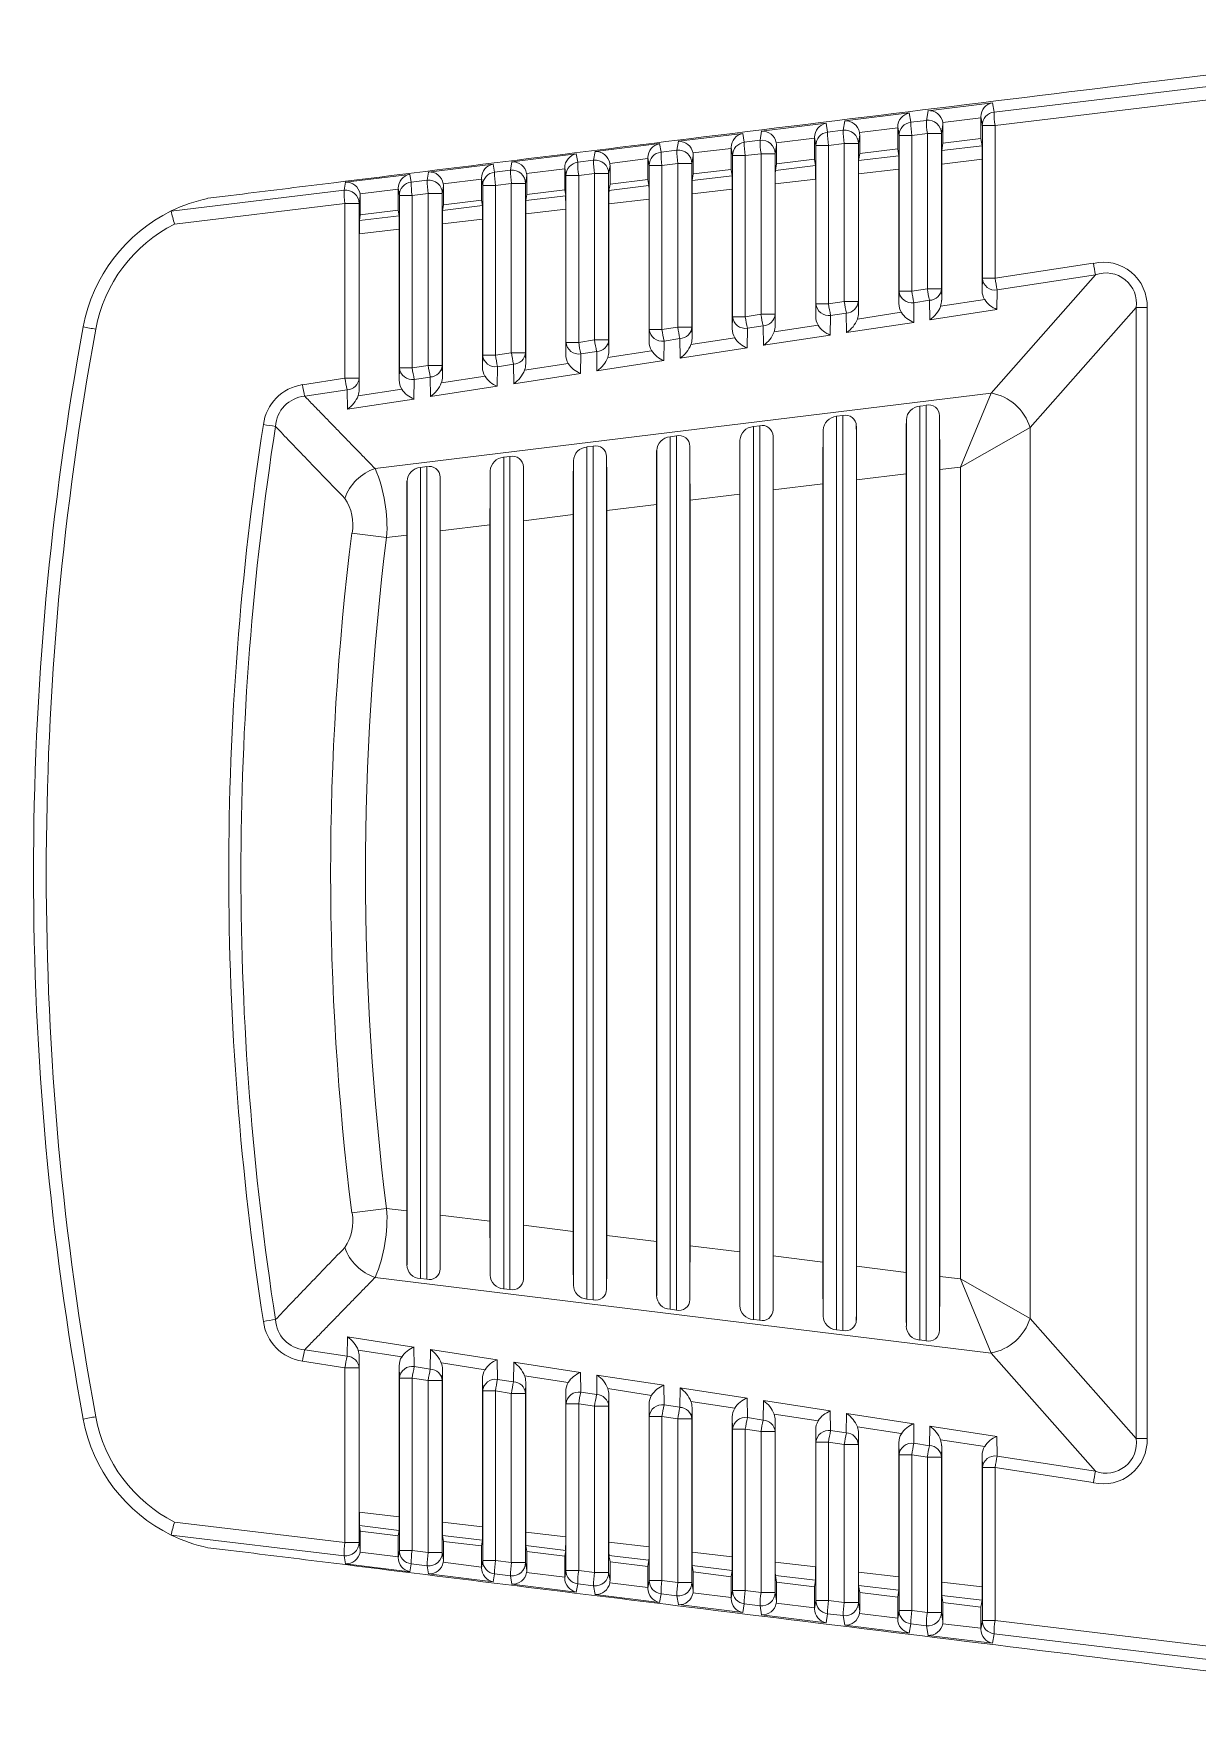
# Model space of a CAD drawing. Extents: x 8 to 113, y 2 to 87.
# Drawn here: x 43.923 to 44.79, y 36.193 to 37.443 of the extents above; entities that cross this region are included whole.
import ezdxf

# ---------------------------------------------------------------- set-up
doc = ezdxf.new("R2010")
doc.units = 0
doc.header["$MEASUREMENT"] = 0
doc.layers.add('OBJECT', color=7, linetype='CONTINUOUS')

msp = doc.modelspace()

# ---------------------------------------------------------------- linework, layer by layer
at = {"layer": 'OBJECT', "linetype": 'Continuous', "lineweight": 15}
for p, q in [((44.7597, 37.4078), (45.0482, 37.4432)), ((45.0474, 37.4337), (44.6388, 37.3847)), ((44.6395, 37.3748), (45.0483, 37.4238)), ((44.5896, 37.3858), (44.6376, 37.3917)), ((44.6376, 37.3917), (44.6388, 37.3847)), ((44.4656, 37.3706), (44.5136, 37.3765)), ((44.5136, 37.3765), (44.5148, 37.3698)), ((44.5264, 37.3712), (44.5276, 37.3782)), ((44.5276, 37.3782), (44.5756, 37.3841)), ((44.5756, 37.3841), (44.5768, 37.3772)), ((44.5768, 37.3772), (44.5884, 37.3786)), ((44.5884, 37.3786), (44.5896, 37.3858)), ((44.6007, 37.3754), (44.5996, 37.3687)), ((44.629, 37.3806), (44.6005, 37.3771)), ((44.6007, 37.3615), (44.6007, 37.3754)), ((44.6301, 37.3748), (44.629, 37.3813)), ((44.629, 37.3806), (44.629, 37.3813)), ((44.629, 37.3806), (44.629, 37.365)), ((44.6395, 37.3748), (44.6301, 37.3748)), ((44.6301, 37.261), (44.6301, 37.3748)), ((44.6395, 37.3748), (44.6395, 37.261)), ((44.4025, 37.3563), (44.4036, 37.363)), ((44.4036, 37.363), (44.4516, 37.3689)), ((44.4516, 37.3689), (44.4527, 37.3624)), ((44.4527, 37.3624), (44.4645, 37.3638)), ((44.4645, 37.3638), (44.4656, 37.3706)), ((44.505, 37.3654), (44.4765, 37.3619)), ((44.506, 37.3599), (44.505, 37.3661)), ((44.505, 37.3654), (44.505, 37.3661)), ((44.505, 37.3654), (44.505, 37.3497)), ((44.5148, 37.3698), (44.5264, 37.3712)), ((44.5387, 37.3678), (44.5377, 37.3613)), ((44.567, 37.373), (44.5385, 37.3695)), ((44.5387, 37.3539), (44.5387, 37.3678)), ((44.568, 37.3673), (44.567, 37.3737)), ((44.567, 37.373), (44.567, 37.3737)), ((44.567, 37.373), (44.567, 37.3573)), ((44.5775, 37.3673), (44.568, 37.3673)), ((44.568, 37.2514), (44.568, 37.3673)), ((44.5891, 37.3687), (44.5775, 37.3673)), ((44.5775, 37.3673), (44.5775, 37.2514)), ((44.5996, 37.3687), (44.5891, 37.3687)), ((44.5891, 37.2532), (44.5891, 37.3687)), ((44.5996, 37.3687), (44.5996, 37.2532)), ((44.629, 37.365), (44.6007, 37.3615)), ((44.6298, 37.3597), (44.629, 37.365)), ((44.2796, 37.3477), (44.3276, 37.3537)), ((44.3276, 37.3537), (44.3287, 37.3475)), ((44.3405, 37.3489), (44.3416, 37.3554)), ((44.3416, 37.3554), (44.3896, 37.3613)), ((44.381, 37.3501), (44.3525, 37.3466)), ((44.3819, 37.345), (44.381, 37.3508)), ((44.381, 37.3501), (44.381, 37.3508)), ((44.381, 37.3501), (44.381, 37.3345)), ((44.3896, 37.3613), (44.3907, 37.3549)), ((44.3907, 37.3549), (44.4025, 37.3563)), ((44.4147, 37.3525), (44.4137, 37.3464)), ((44.443, 37.3577), (44.4145, 37.3543)), ((44.4147, 37.3387), (44.4147, 37.3525)), ((44.444, 37.3524), (44.443, 37.3585)), ((44.443, 37.3577), (44.443, 37.3585)), ((44.443, 37.3577), (44.443, 37.3421)), ((44.4534, 37.3524), (44.444, 37.3524)), ((44.444, 37.2324), (44.444, 37.3524)), ((44.4652, 37.3538), (44.4534, 37.3524)), ((44.4534, 37.3524), (44.4534, 37.2324)), ((44.4757, 37.3538), (44.4652, 37.3538)), ((44.4652, 37.2342), (44.4652, 37.3538)), ((44.4767, 37.3601), (44.4757, 37.3538)), ((44.4757, 37.3538), (44.4757, 37.2342)), ((44.4767, 37.3463), (44.4767, 37.3601)), ((44.505, 37.3497), (44.4767, 37.3463)), ((44.5058, 37.3449), (44.505, 37.3497)), ((44.5155, 37.3599), (44.506, 37.3599)), ((44.506, 37.2419), (44.506, 37.3599)), ((44.5271, 37.3613), (44.5155, 37.3599)), ((44.5155, 37.3599), (44.5155, 37.2419)), ((44.5377, 37.3613), (44.5271, 37.3613)), ((44.5271, 37.2437), (44.5271, 37.3613)), ((44.5377, 37.3613), (44.5377, 37.2437)), ((44.5387, 37.3539), (44.5379, 37.3487)), ((44.5379, 37.3487), (44.5678, 37.3523)), ((44.567, 37.3573), (44.5387, 37.3539)), ((44.5678, 37.3523), (44.567, 37.3573)), ((44.6007, 37.3615), (44.5998, 37.3561)), ((44.5998, 37.3561), (44.6298, 37.3597)), ((44.6299, 37.3498), (44.5998, 37.3461)), ((44.6299, 37.2518), (44.6299, 37.3498)), ((44.1556, 37.3325), (44.2036, 37.3384)), ((44.2036, 37.3384), (44.2046, 37.3326)), ((44.2166, 37.334), (44.2176, 37.3401)), ((44.2176, 37.3401), (44.2656, 37.346)), ((44.2656, 37.346), (44.2667, 37.34)), ((44.2667, 37.34), (44.2785, 37.3414)), ((44.2785, 37.3414), (44.2796, 37.3477)), ((44.2907, 37.3373), (44.2898, 37.3315)), ((44.319, 37.3425), (44.2905, 37.339)), ((44.2907, 37.3234), (44.2907, 37.3373)), ((44.3199, 37.3376), (44.319, 37.3432)), ((44.319, 37.3425), (44.319, 37.3432)), ((44.319, 37.3425), (44.319, 37.3269)), ((44.3294, 37.3376), (44.3199, 37.3376)), ((44.3199, 37.2133), (44.3199, 37.3376)), ((44.3287, 37.3475), (44.3405, 37.3489)), ((44.3412, 37.339), (44.3294, 37.3376)), ((44.3294, 37.3376), (44.3294, 37.2133)), ((44.3517, 37.339), (44.3412, 37.339)), ((44.3412, 37.2152), (44.3412, 37.339)), ((44.3527, 37.3449), (44.3517, 37.339)), ((44.3517, 37.339), (44.3517, 37.2152)), ((44.3527, 37.331), (44.3527, 37.3449)), ((44.3914, 37.345), (44.3819, 37.345)), ((44.3819, 37.2229), (44.3819, 37.345)), ((44.4032, 37.3464), (44.3914, 37.345)), ((44.3914, 37.345), (44.3914, 37.2229)), ((44.4137, 37.3464), (44.4032, 37.3464)), ((44.4032, 37.2247), (44.4032, 37.3464)), ((44.4137, 37.3464), (44.4137, 37.2247)), ((44.4147, 37.3387), (44.4139, 37.3338)), ((44.4139, 37.3338), (44.4437, 37.3374)), ((44.443, 37.3421), (44.4147, 37.3387)), ((44.4437, 37.3374), (44.443, 37.3421)), ((44.4767, 37.3463), (44.4759, 37.3413)), ((44.4759, 37.3413), (44.5058, 37.3449)), ((44.5679, 37.3423), (44.5378, 37.3387)), ((44.5378, 37.3387), (44.5378, 37.2352)), ((44.5679, 37.2423), (44.5679, 37.3423)), ((44.5998, 37.3461), (44.5998, 37.2448)), ((44.1546, 37.3266), (44.0259, 37.3111)), ((44.1546, 37.3266), (44.1556, 37.3325)), ((44.195, 37.3273), (44.1665, 37.3238)), ((44.1959, 37.3227), (44.195, 37.328)), ((44.195, 37.3273), (44.195, 37.328)), ((44.195, 37.3273), (44.195, 37.3117)), ((44.2046, 37.3326), (44.2166, 37.334)), ((44.2287, 37.3297), (44.2278, 37.3241)), ((44.257, 37.3349), (44.2285, 37.3314)), ((44.2287, 37.3158), (44.2287, 37.3297)), ((44.2579, 37.3301), (44.257, 37.3356)), ((44.257, 37.3349), (44.257, 37.3356)), ((44.257, 37.3349), (44.257, 37.3193)), ((44.2674, 37.3301), (44.2579, 37.3301)), ((44.2579, 37.2038), (44.2579, 37.3301)), ((44.2792, 37.3315), (44.2674, 37.3301)), ((44.2674, 37.3301), (44.2674, 37.2038)), ((44.2898, 37.3315), (44.2792, 37.3315)), ((44.2792, 37.2056), (44.2792, 37.3315)), ((44.2898, 37.3315), (44.2898, 37.2056)), ((44.319, 37.3269), (44.2907, 37.3234)), ((44.3197, 37.3225), (44.319, 37.3269)), ((44.3527, 37.331), (44.3519, 37.3264)), ((44.3519, 37.3264), (44.3817, 37.33)), ((44.381, 37.3345), (44.3527, 37.331)), ((44.3817, 37.33), (44.381, 37.3345)), ((44.4438, 37.3274), (44.4138, 37.3238)), ((44.4438, 37.2233), (44.4438, 37.3274)), ((44.5059, 37.3349), (44.4758, 37.3313)), ((44.4758, 37.3313), (44.4758, 37.2257)), ((44.5059, 37.2328), (44.5059, 37.3349)), ((44.0283, 37.3014), (44.1553, 37.3167)), ((44.1553, 37.1866), (44.1553, 37.3167)), ((44.1658, 37.3167), (44.1553, 37.3167)), ((44.1667, 37.3221), (44.1658, 37.3167)), ((44.1658, 37.3167), (44.1658, 37.1866)), ((44.1667, 37.3082), (44.1667, 37.3221)), ((44.2053, 37.3227), (44.1959, 37.3227)), ((44.1959, 37.1943), (44.1959, 37.3227)), ((44.2173, 37.3241), (44.2053, 37.3227)), ((44.2053, 37.3227), (44.2053, 37.1943)), ((44.2278, 37.3241), (44.2173, 37.3241)), ((44.2173, 37.1961), (44.2173, 37.3241)), ((44.2278, 37.3241), (44.2278, 37.1961)), ((44.2287, 37.3158), (44.228, 37.3115)), ((44.228, 37.3115), (44.2577, 37.3151)), ((44.257, 37.3193), (44.2287, 37.3158)), ((44.2577, 37.3151), (44.257, 37.3193)), ((44.3198, 37.3125), (44.2899, 37.309)), ((44.2907, 37.3234), (44.29, 37.319)), ((44.29, 37.319), (44.3197, 37.3225)), ((44.3198, 37.2042), (44.3198, 37.3125)), ((44.3818, 37.32), (44.3519, 37.3164)), ((44.3519, 37.3164), (44.3519, 37.2067)), ((44.3818, 37.2138), (44.3818, 37.32)), ((44.4138, 37.3238), (44.4138, 37.2162)), ((44.1667, 37.3082), (44.166, 37.3041)), ((44.166, 37.3041), (44.1956, 37.3076)), ((44.195, 37.3117), (44.1667, 37.3082)), ((44.1956, 37.3076), (44.195, 37.3117)), ((44.2577, 37.3051), (44.2279, 37.3015)), ((44.2279, 37.3015), (44.2279, 37.1877)), ((44.2577, 37.1947), (44.2577, 37.3051)), ((44.2899, 37.309), (44.2899, 37.1972)), ((44.1957, 37.2976), (44.1659, 37.2941)), ((44.1659, 37.2941), (44.1659, 37.1782)), ((44.1957, 37.1852), (44.1957, 37.2976)), ((44.7143, 37.2636), (44.6365, 37.1756)), ((44.7127, 37.2722), (44.6395, 37.261)), ((44.6411, 37.2524), (44.7143, 37.2636)), ((44.5679, 37.2423), (44.568, 37.2514)), ((44.568, 37.2514), (44.5775, 37.2514)), ((44.5775, 37.2514), (44.5891, 37.2532)), ((44.5891, 37.2532), (44.5996, 37.2532)), ((44.5996, 37.2532), (44.5998, 37.2448)), ((44.6299, 37.2518), (44.6301, 37.261)), ((44.6395, 37.261), (44.6301, 37.261)), ((44.6411, 37.2524), (44.6409, 37.2378)), ((44.5059, 37.2328), (44.506, 37.2419)), ((44.506, 37.2419), (44.5155, 37.2419)), ((44.5155, 37.2419), (44.5271, 37.2437)), ((44.5271, 37.2437), (44.5377, 37.2437)), ((44.5377, 37.2437), (44.5378, 37.2352)), ((44.5791, 37.2428), (44.5789, 37.2282)), ((44.5907, 37.2446), (44.5791, 37.2428)), ((44.5909, 37.2301), (44.5907, 37.2446)), ((44.6409, 37.2378), (44.5909, 37.2301)), ((44.5989, 37.2402), (44.6318, 37.2452)), ((44.6656, 37.1498), (44.7447, 37.2392)), ((44.7528, 37.2392), (44.7447, 37.2392)), ((44.7447, 36.3973), (44.7447, 37.2392)), ((44.7528, 37.2392), (44.7528, 36.3973)), ((44.3914, 37.2229), (44.4032, 37.2247)), ((44.4032, 37.2247), (44.4137, 37.2247)), ((44.4137, 37.2247), (44.4138, 37.2162)), ((44.4438, 37.2233), (44.444, 37.2324)), ((44.444, 37.2324), (44.4534, 37.2324)), ((44.4534, 37.2324), (44.4652, 37.2342)), ((44.4667, 37.2256), (44.455, 37.2238)), ((44.4652, 37.2342), (44.4757, 37.2342)), ((44.467, 37.2111), (44.4667, 37.2256)), ((44.475, 37.2211), (44.5077, 37.2262)), ((44.4757, 37.2342), (44.4758, 37.2257)), ((44.517, 37.2333), (44.5168, 37.2187)), ((44.5287, 37.2351), (44.517, 37.2333)), ((44.5289, 37.2206), (44.5287, 37.2351)), ((44.5789, 37.2282), (44.5289, 37.2206)), ((44.537, 37.2306), (44.5697, 37.2357)), ((44.3198, 37.2042), (44.3199, 37.2133)), ((44.3199, 37.2133), (44.3294, 37.2133)), ((44.3294, 37.2133), (44.3412, 37.2152)), ((44.3412, 37.2152), (44.3517, 37.2152)), ((44.3517, 37.2152), (44.3519, 37.2067)), ((44.3818, 37.2138), (44.3819, 37.2229)), ((44.3819, 37.2229), (44.3914, 37.2229)), ((44.393, 37.2143), (44.3928, 37.1997)), ((44.4048, 37.2161), (44.393, 37.2143)), ((44.405, 37.2015), (44.4048, 37.2161)), ((44.413, 37.2116), (44.4457, 37.2166)), ((44.455, 37.2238), (44.4548, 37.2092)), ((44.5168, 37.2187), (44.467, 37.2111)), ((44.2577, 37.1947), (44.2579, 37.2038)), ((44.2579, 37.2038), (44.2674, 37.2038)), ((44.2674, 37.2038), (44.2792, 37.2056)), ((44.2792, 37.2056), (44.2898, 37.2056)), ((44.2898, 37.2056), (44.2899, 37.1972)), ((44.331, 37.2048), (44.3307, 37.1902)), ((44.3428, 37.2066), (44.331, 37.2048)), ((44.343, 37.192), (44.3428, 37.2066)), ((44.3928, 37.1997), (44.343, 37.192)), ((44.3511, 37.2021), (44.3836, 37.2071)), ((44.4548, 37.2092), (44.405, 37.2015)), ((44.1957, 37.1852), (44.1959, 37.1943)), ((44.1959, 37.1943), (44.2053, 37.1943)), ((44.2053, 37.1943), (44.2173, 37.1961)), ((44.2188, 37.1875), (44.2069, 37.1857)), ((44.2173, 37.1961), (44.2278, 37.1961)), ((44.2191, 37.173), (44.2188, 37.1875)), ((44.2271, 37.1831), (44.2596, 37.1881)), ((44.2278, 37.1961), (44.2279, 37.1877)), ((44.2689, 37.1952), (44.2687, 37.1806)), ((44.2808, 37.1971), (44.2689, 37.1952)), ((44.281, 37.1825), (44.2808, 37.1971)), ((44.3307, 37.1902), (44.281, 37.1825)), ((44.2891, 37.1926), (44.3216, 37.1976)), ((44.1553, 37.1866), (44.1237, 37.1818)), ((44.1253, 37.1732), (44.1569, 37.178)), ((44.1658, 37.1866), (44.1553, 37.1866)), ((44.1571, 37.1635), (44.1569, 37.178)), ((44.1651, 37.1736), (44.1976, 37.1785)), ((44.1658, 37.1866), (44.1659, 37.1782)), ((44.6365, 37.1756), (44.1777, 37.1193)), ((44.2069, 37.1857), (44.2067, 37.1711)), ((44.2687, 37.1806), (44.2191, 37.173)), ((44.6365, 37.1756), (44.6137, 37.1205)), ((44.2067, 37.1711), (44.1571, 37.1635)), ((44.5882, 37.1664), (44.5835, 37.1659)), ((44.5835, 37.1659), (44.5835, 36.4706)), ((44.5882, 36.47), (44.5882, 37.1664)), ((44.4642, 37.1512), (44.4595, 37.1506)), ((44.4595, 37.1506), (44.4595, 36.4858)), ((44.4642, 36.4852), (44.4642, 37.1512)), ((44.5262, 37.1588), (44.5215, 37.1583)), ((44.5215, 37.1583), (44.5215, 36.4782)), ((44.5262, 36.4776), (44.5262, 37.1588)), ((44.5362, 37.151), (44.5362, 36.4854)), ((44.5735, 36.4808), (44.5735, 37.1556)), ((44.5982, 37.1587), (44.5982, 36.4778)), ((44.6137, 37.1205), (44.6656, 37.1498)), ((44.6656, 37.1498), (44.6656, 36.4866)), ((44.4022, 37.1436), (44.3975, 37.143)), ((44.3975, 37.143), (44.3975, 36.4934)), ((44.4022, 36.4928), (44.4022, 37.1436)), ((44.4495, 36.496), (44.4495, 37.1404)), ((44.4742, 37.1434), (44.4742, 36.493)), ((44.5115, 36.4884), (44.5115, 37.148)), ((44.2782, 37.1284), (44.2735, 37.1278)), ((44.2735, 37.1278), (44.2735, 36.5086)), ((44.2782, 36.5081), (44.2782, 37.1284)), ((44.3255, 36.5113), (44.3255, 37.1252)), ((44.3402, 37.136), (44.3355, 37.1354)), ((44.3355, 37.1354), (44.3355, 36.501)), ((44.3402, 36.5004), (44.3402, 37.136)), ((44.3502, 37.1282), (44.3502, 36.5082)), ((44.3875, 36.5037), (44.3875, 37.1328)), ((44.4122, 37.1358), (44.4122, 36.5006)), ((44.2162, 37.1208), (44.2115, 37.1202)), ((44.2115, 37.1202), (44.2115, 36.5163)), ((44.2162, 36.5157), (44.2162, 37.1208)), ((44.2262, 37.113), (44.2262, 36.5235)), ((44.2635, 36.5189), (44.2635, 37.1176)), ((44.2882, 37.1206), (44.2882, 36.5158)), ((44.5363, 37.111), (44.5733, 37.1155)), ((44.5733, 37.1155), (44.5733, 36.5209)), ((44.5983, 37.1186), (44.6137, 37.1205)), ((44.5983, 36.5179), (44.5983, 37.1186)), ((44.6137, 36.516), (44.6137, 37.1205)), ((44.2015, 36.5265), (44.2015, 37.1099)), ((44.4123, 37.0958), (44.4493, 37.1003)), ((44.4493, 37.1003), (44.4493, 36.5361)), ((44.4743, 37.1034), (44.5113, 37.1079)), ((44.4743, 36.5331), (44.4743, 37.1034)), ((44.5113, 37.1079), (44.5113, 36.5285)), ((44.5363, 36.5255), (44.5363, 37.111)), ((44.3503, 37.0881), (44.3873, 37.0927)), ((44.3503, 36.5483), (44.3503, 37.0881)), ((44.3873, 37.0927), (44.3873, 36.5438)), ((44.4123, 36.5407), (44.4123, 37.0958)), ((44.2263, 37.0729), (44.2633, 37.0775)), ((44.2633, 37.0775), (44.2633, 36.559)), ((44.2883, 37.0805), (44.3253, 37.0851)), ((44.2883, 36.5559), (44.2883, 37.0805)), ((44.3253, 37.0851), (44.3253, 36.5514)), ((44.1605, 37.0712), (44.1863, 37.068)), ((44.1863, 37.068), (44.2013, 37.0698)), ((44.2013, 37.0698), (44.2013, 36.5666)), ((44.2263, 36.5635), (44.2263, 37.0729)), ((44.1605, 36.5652), (44.1863, 36.5684)), ((44.1863, 36.5684), (44.2013, 36.5666)), ((44.2263, 36.5635), (44.2633, 36.559)), ((44.2883, 36.5559), (44.3253, 36.5514)), ((44.3503, 36.5483), (44.3873, 36.5438)), ((44.4123, 36.5407), (44.4493, 36.5361)), ((44.4743, 36.5331), (44.5113, 36.5285)), ((44.5363, 36.5255), (44.5733, 36.5209)), ((44.6365, 36.4608), (44.1777, 36.5171)), ((44.2162, 36.5157), (44.2115, 36.5163)), ((44.5983, 36.5179), (44.6137, 36.516)), ((44.6365, 36.4608), (44.6137, 36.516)), ((44.6137, 36.516), (44.6656, 36.4866)), ((44.2782, 36.5081), (44.2735, 36.5086)), ((44.3402, 36.5004), (44.3355, 36.501)), ((44.4022, 36.4928), (44.3975, 36.4934)), ((44.4642, 36.4852), (44.4595, 36.4858)), ((44.5262, 36.4776), (44.5215, 36.4782)), ((44.6656, 36.4866), (44.7447, 36.3973)), ((44.1253, 36.4633), (44.1569, 36.4584)), ((44.1569, 36.4584), (44.1571, 36.4729)), ((44.1571, 36.4729), (44.2067, 36.4653)), ((44.1976, 36.4579), (44.1651, 36.4629)), ((44.2067, 36.4653), (44.2069, 36.4507)), ((44.2188, 36.4489), (44.2191, 36.4634)), ((44.2191, 36.4634), (44.2687, 36.4558)), ((44.5882, 36.47), (44.5835, 36.4706)), ((44.1553, 36.4498), (44.1237, 36.4547)), ((44.1553, 36.3198), (44.1553, 36.4498)), ((44.1553, 36.4498), (44.1658, 36.4498)), ((44.1659, 36.4583), (44.1658, 36.4498)), ((44.1658, 36.4498), (44.1658, 36.3198)), ((44.1659, 36.3424), (44.1659, 36.4583)), ((44.1959, 36.4421), (44.1957, 36.4513)), ((44.1957, 36.4513), (44.1957, 36.3388)), ((44.2069, 36.4507), (44.2188, 36.4489)), ((44.2596, 36.4484), (44.2271, 36.4534)), ((44.2687, 36.4558), (44.2689, 36.4412)), ((44.2808, 36.4394), (44.281, 36.4539)), ((44.281, 36.4539), (44.3307, 36.4463)), ((44.7143, 36.3729), (44.6365, 36.4608)), ((44.2053, 36.4421), (44.1959, 36.4421)), ((44.1959, 36.3138), (44.1959, 36.4421)), ((44.2173, 36.4403), (44.2053, 36.4421)), ((44.2053, 36.4421), (44.2053, 36.3138)), ((44.2278, 36.4403), (44.2173, 36.4403)), ((44.2173, 36.3123), (44.2173, 36.4403)), ((44.2279, 36.4488), (44.2278, 36.4403)), ((44.2278, 36.4403), (44.2278, 36.3123)), ((44.2279, 36.3349), (44.2279, 36.4488)), ((44.2579, 36.4326), (44.2577, 36.4417)), ((44.2577, 36.4417), (44.2577, 36.3314)), ((44.2689, 36.4412), (44.2808, 36.4394)), ((44.3216, 36.4389), (44.2891, 36.4438)), ((44.2899, 36.4393), (44.2898, 36.4308)), ((44.2899, 36.3275), (44.2899, 36.4393)), ((44.3307, 36.4463), (44.331, 36.4317)), ((44.3428, 36.4299), (44.343, 36.4444)), ((44.343, 36.4444), (44.3928, 36.4368)), ((44.2674, 36.4326), (44.2579, 36.4326)), ((44.2579, 36.3063), (44.2579, 36.4326)), ((44.2792, 36.4308), (44.2674, 36.4326)), ((44.2674, 36.4326), (44.2674, 36.3063)), ((44.2898, 36.4308), (44.2792, 36.4308)), ((44.2792, 36.3049), (44.2792, 36.4308)), ((44.2898, 36.4308), (44.2898, 36.3049)), ((44.3199, 36.4231), (44.3198, 36.4322)), ((44.3198, 36.4322), (44.3198, 36.3239)), ((44.331, 36.4317), (44.3428, 36.4299)), ((44.3836, 36.4293), (44.3511, 36.4343)), ((44.3519, 36.4297), (44.3517, 36.4213)), ((44.3519, 36.3201), (44.3519, 36.4297)), ((44.3928, 36.4368), (44.393, 36.4222)), ((44.4048, 36.4204), (44.405, 36.4349)), ((44.405, 36.4349), (44.4548, 36.4272)), ((44.4457, 36.4198), (44.413, 36.4248)), ((44.4548, 36.4272), (44.455, 36.4127)), ((44.4667, 36.4109), (44.467, 36.4254)), ((44.467, 36.4254), (44.5168, 36.4177)), ((44.3294, 36.4231), (44.3199, 36.4231)), ((44.3199, 36.2989), (44.3199, 36.4231)), ((44.3412, 36.4213), (44.3294, 36.4231)), ((44.3294, 36.4231), (44.3294, 36.2989)), ((44.3517, 36.4213), (44.3412, 36.4213)), ((44.3412, 36.2975), (44.3412, 36.4213)), ((44.3517, 36.4213), (44.3517, 36.2975)), ((44.3819, 36.4136), (44.3818, 36.4227)), ((44.3818, 36.4227), (44.3818, 36.3165)), ((44.3914, 36.4136), (44.3819, 36.4136)), ((44.3819, 36.2914), (44.3819, 36.4136)), ((44.4032, 36.4118), (44.3914, 36.4136)), ((44.3914, 36.4136), (44.3914, 36.2914)), ((44.393, 36.4222), (44.4048, 36.4204)), ((44.4138, 36.4202), (44.4137, 36.4118)), ((44.4138, 36.3126), (44.4138, 36.4202)), ((44.444, 36.4041), (44.4438, 36.4132)), ((44.4438, 36.4132), (44.4438, 36.309)), ((44.455, 36.4127), (44.4667, 36.4109)), ((44.5077, 36.4103), (44.475, 36.4153)), ((44.5168, 36.4177), (44.517, 36.4031)), ((44.5287, 36.4013), (44.5289, 36.4159)), ((44.5289, 36.4159), (44.5789, 36.4082)), ((44.4137, 36.4118), (44.4032, 36.4118)), ((44.4032, 36.29), (44.4032, 36.4118)), ((44.4137, 36.4118), (44.4137, 36.29)), ((44.4534, 36.4041), (44.444, 36.4041)), ((44.444, 36.284), (44.444, 36.4041)), ((44.4652, 36.4023), (44.4534, 36.4041)), ((44.4534, 36.4041), (44.4534, 36.284)), ((44.4757, 36.4023), (44.4652, 36.4023)), ((44.4652, 36.2826), (44.4652, 36.4023)), ((44.4758, 36.4107), (44.4757, 36.4023)), ((44.4757, 36.4023), (44.4757, 36.2826)), ((44.4758, 36.3052), (44.4758, 36.4107)), ((44.506, 36.3945), (44.5059, 36.4037)), ((44.5059, 36.4037), (44.5059, 36.3016)), ((44.517, 36.4031), (44.5287, 36.4013)), ((44.5697, 36.4008), (44.537, 36.4058)), ((44.5378, 36.4012), (44.5377, 36.3927)), ((44.5378, 36.2977), (44.5378, 36.4012)), ((44.5789, 36.4082), (44.5791, 36.3936)), ((44.5907, 36.3918), (44.5909, 36.4064)), ((44.5909, 36.4064), (44.6409, 36.3987)), ((44.5155, 36.3945), (44.506, 36.3945)), ((44.506, 36.2766), (44.506, 36.3945)), ((44.5271, 36.3927), (44.5155, 36.3945)), ((44.5155, 36.3945), (44.5155, 36.2766)), ((44.5377, 36.3927), (44.5271, 36.3927)), ((44.5271, 36.2752), (44.5271, 36.3927)), ((44.5377, 36.3927), (44.5377, 36.2752)), ((44.568, 36.385), (44.5679, 36.3941)), ((44.5679, 36.3941), (44.5679, 36.2941)), ((44.5791, 36.3936), (44.5907, 36.3918)), ((44.6318, 36.3912), (44.5989, 36.3963)), ((44.5998, 36.3917), (44.5996, 36.3832)), ((44.5998, 36.2903), (44.5998, 36.3917)), ((44.6409, 36.3987), (44.6411, 36.3841)), ((44.7528, 36.3973), (44.7447, 36.3973)), ((44.5775, 36.385), (44.568, 36.385)), ((44.568, 36.2691), (44.568, 36.385)), ((44.5891, 36.3832), (44.5775, 36.385)), ((44.5775, 36.385), (44.5775, 36.2691)), ((44.5996, 36.3832), (44.5891, 36.3832)), ((44.5891, 36.2677), (44.5891, 36.3832)), ((44.5996, 36.3832), (44.5996, 36.2677)), ((44.6301, 36.3755), (44.6299, 36.3846)), ((44.6299, 36.3846), (44.6299, 36.2867)), ((44.6301, 36.3755), (44.6395, 36.3755)), ((44.6301, 36.2617), (44.6301, 36.3755)), ((44.6395, 36.3755), (44.6395, 36.2617)), ((44.7127, 36.3643), (44.6395, 36.3755)), ((44.6411, 36.3841), (44.7143, 36.3729)), ((44.1659, 36.3424), (44.1957, 36.3388)), ((44.1546, 36.3099), (44.0259, 36.3253)), ((44.0283, 36.335), (44.1553, 36.3198)), ((44.1667, 36.3282), (44.166, 36.3324)), ((44.1956, 36.3288), (44.166, 36.3324)), ((44.1667, 36.3282), (44.1667, 36.3144)), ((44.195, 36.3248), (44.1667, 36.3282)), ((44.1956, 36.3288), (44.195, 36.3248)), ((44.195, 36.3091), (44.195, 36.3248)), ((44.2279, 36.3349), (44.2577, 36.3314)), ((44.2287, 36.3206), (44.228, 36.3249)), ((44.2577, 36.3214), (44.228, 36.3249)), ((44.2899, 36.3275), (44.3198, 36.3239)), ((44.1553, 36.3198), (44.1658, 36.3198)), ((44.1658, 36.3198), (44.1667, 36.3144)), ((44.1665, 36.3126), (44.195, 36.3091)), ((44.195, 36.3084), (44.1959, 36.3138)), ((44.1959, 36.3138), (44.2053, 36.3138)), ((44.2053, 36.3138), (44.2173, 36.3123)), ((44.2173, 36.3123), (44.2278, 36.3123)), ((44.2278, 36.3123), (44.2287, 36.3068)), ((44.2287, 36.3206), (44.2287, 36.3068)), ((44.257, 36.3172), (44.2287, 36.3206)), ((44.2577, 36.3214), (44.257, 36.3172)), ((44.257, 36.3015), (44.257, 36.3172)), ((44.2907, 36.313), (44.29, 36.3175)), ((44.3197, 36.3139), (44.29, 36.3175)), ((44.2907, 36.313), (44.2907, 36.2991)), ((44.319, 36.3096), (44.2907, 36.313)), ((44.3197, 36.3139), (44.319, 36.3096)), ((44.3519, 36.3201), (44.3818, 36.3165)), ((44.4138, 36.3126), (44.4438, 36.309)), ((44.1556, 36.3039), (44.1546, 36.3099)), ((44.2036, 36.298), (44.1556, 36.3039)), ((44.195, 36.3084), (44.195, 36.3091)), ((44.2046, 36.3039), (44.2036, 36.298)), ((44.2166, 36.3024), (44.2046, 36.3039)), ((44.2176, 36.2963), (44.2166, 36.3024)), ((44.2285, 36.305), (44.257, 36.3015)), ((44.257, 36.3008), (44.2579, 36.3063)), ((44.257, 36.3008), (44.257, 36.3015)), ((44.2579, 36.3063), (44.2674, 36.3063)), ((44.2674, 36.3063), (44.2792, 36.3049)), ((44.2792, 36.3049), (44.2898, 36.3049)), ((44.2898, 36.3049), (44.2907, 36.2991)), ((44.319, 36.2939), (44.319, 36.3096)), ((44.3527, 36.3054), (44.3519, 36.3101)), ((44.3817, 36.3065), (44.3519, 36.3101)), ((44.3527, 36.3054), (44.3527, 36.2915)), ((44.381, 36.3019), (44.3527, 36.3054)), ((44.3817, 36.3065), (44.381, 36.3019)), ((44.381, 36.2863), (44.381, 36.3019)), ((44.4147, 36.2978), (44.4139, 36.3026)), ((44.4437, 36.299), (44.4139, 36.3026)), ((44.4758, 36.3052), (44.5059, 36.3016)), ((44.2656, 36.2904), (44.2176, 36.2963)), ((44.2667, 36.2964), (44.2656, 36.2904)), ((44.2785, 36.295), (44.2667, 36.2964)), ((44.2796, 36.2887), (44.2785, 36.295)), ((44.3276, 36.2828), (44.2796, 36.2887)), ((44.2905, 36.2974), (44.319, 36.2939)), ((44.319, 36.2932), (44.3199, 36.2989)), ((44.319, 36.2932), (44.319, 36.2939)), ((44.3199, 36.2989), (44.3294, 36.2989)), ((44.3287, 36.289), (44.3276, 36.2828)), ((44.3405, 36.2876), (44.3287, 36.289)), ((44.3294, 36.2989), (44.3412, 36.2975)), ((44.3416, 36.2811), (44.3405, 36.2876)), ((44.3412, 36.2975), (44.3517, 36.2975)), ((44.3517, 36.2975), (44.3527, 36.2915)), ((44.3525, 36.2898), (44.381, 36.2863)), ((44.381, 36.2856), (44.3819, 36.2914)), ((44.3819, 36.2914), (44.3914, 36.2914)), ((44.3914, 36.2914), (44.4032, 36.29)), ((44.4032, 36.29), (44.4137, 36.29)), ((44.4137, 36.29), (44.4147, 36.2839)), ((44.4147, 36.2978), (44.4147, 36.2839)), ((44.443, 36.2943), (44.4147, 36.2978)), ((44.4437, 36.299), (44.443, 36.2943)), ((44.443, 36.2787), (44.443, 36.2943)), ((44.4767, 36.2902), (44.4759, 36.2952)), ((44.5058, 36.2916), (44.4759, 36.2952)), ((44.4767, 36.2902), (44.4767, 36.2763)), ((44.505, 36.2867), (44.4767, 36.2902)), ((44.5058, 36.2916), (44.505, 36.2867)), ((44.5378, 36.2977), (44.5679, 36.2941)), ((44.5387, 36.2826), (44.5379, 36.2877)), ((44.5678, 36.2842), (44.5379, 36.2877)), ((44.5998, 36.2903), (44.6299, 36.2867)), ((44.3896, 36.2752), (44.3416, 36.2811)), ((44.381, 36.2856), (44.381, 36.2863)), ((44.3907, 36.2815), (44.3896, 36.2752)), ((44.4025, 36.2801), (44.3907, 36.2815)), ((44.4036, 36.2735), (44.4025, 36.2801)), ((44.4145, 36.2822), (44.443, 36.2787)), ((44.443, 36.278), (44.444, 36.284)), ((44.443, 36.278), (44.443, 36.2787)), ((44.444, 36.284), (44.4534, 36.284)), ((44.4534, 36.284), (44.4652, 36.2826)), ((44.4652, 36.2826), (44.4757, 36.2826)), ((44.4757, 36.2826), (44.4767, 36.2763)), ((44.4765, 36.2746), (44.505, 36.2711)), ((44.505, 36.2711), (44.505, 36.2867)), ((44.505, 36.2704), (44.506, 36.2766)), ((44.506, 36.2766), (44.5155, 36.2766)), ((44.5155, 36.2766), (44.5271, 36.2752)), ((44.5271, 36.2752), (44.5377, 36.2752)), ((44.5377, 36.2752), (44.5387, 36.2687)), ((44.5387, 36.2826), (44.5387, 36.2687)), ((44.567, 36.2791), (44.5387, 36.2826)), ((44.5678, 36.2842), (44.567, 36.2791)), ((44.567, 36.2635), (44.567, 36.2791)), ((44.6007, 36.275), (44.5998, 36.2803)), ((44.6298, 36.2767), (44.5998, 36.2803)), ((44.6007, 36.275), (44.6007, 36.2611)), ((44.629, 36.2715), (44.6007, 36.275)), ((44.6298, 36.2767), (44.629, 36.2715)), ((44.4516, 36.2676), (44.4036, 36.2735)), ((44.4527, 36.2741), (44.4516, 36.2676)), ((44.4645, 36.2727), (44.4527, 36.2741)), ((44.4656, 36.2659), (44.4645, 36.2727)), ((44.5136, 36.26), (44.4656, 36.2659)), ((44.505, 36.2704), (44.505, 36.2711)), ((44.5148, 36.2666), (44.5136, 36.26)), ((44.5264, 36.2653), (44.5148, 36.2666)), ((44.5276, 36.2582), (44.5264, 36.2653)), ((44.5385, 36.267), (44.567, 36.2635)), ((44.567, 36.2628), (44.568, 36.2691)), ((44.567, 36.2628), (44.567, 36.2635)), ((44.568, 36.2691), (44.5775, 36.2691)), ((44.5775, 36.2691), (44.5891, 36.2677)), ((44.5891, 36.2677), (44.5996, 36.2677)), ((44.5996, 36.2677), (44.6007, 36.2611)), ((44.629, 36.2559), (44.629, 36.2715)), ((44.5756, 36.2523), (44.5276, 36.2582)), ((44.5768, 36.2592), (44.5756, 36.2523)), ((44.5884, 36.2578), (44.5768, 36.2592)), ((44.5896, 36.2506), (44.5884, 36.2578)), ((44.6376, 36.2447), (44.5896, 36.2506)), ((44.6005, 36.2593), (44.629, 36.2559)), ((44.629, 36.2552), (44.6301, 36.2617)), ((44.629, 36.2552), (44.629, 36.2559)), ((44.6301, 36.2617), (44.6395, 36.2617)), ((44.6388, 36.2518), (44.6376, 36.2447)), ((45.0474, 36.2027), (44.6388, 36.2518)), ((44.6395, 36.2617), (45.0483, 36.2126)), ((44.7597, 36.2287), (45.0482, 36.1932))]:
    msp.add_line(p, q, dxfattribs=at)
for centre, radius, start, end in [((44.6396, 37.3813), 0.0106, 100.5299, 179.793), ((44.5156, 37.366), 0.0106, 100.5299, 179.793), ((44.5281, 37.3677), 0.0106, 10.0035, 93.1253), ((44.5776, 37.3736), 0.0106, 100.5299, 179.793), ((44.578, 37.3673), 0.01, 96.9756, 179.9381), ((44.6305, 37.376), 0.0537, 178.674, 189.2872), ((44.5896, 37.3687), 0.01, 0.0777, 96.9899), ((44.6421, 37.3774), 0.0537, 178.674, 189.2872), ((44.5901, 37.3753), 0.0106, 10.0035, 93.1253), ((44.5907, 37.3754), 0.01, 359.9997, 9.9504), ((44.64, 37.3748), 0.01, 96.9756, 179.9381), ((44.6925, 37.3834), 0.0537, 178.674, 189.2872), ((44.4041, 37.3524), 0.0106, 10.0035, 93.1253), ((44.4536, 37.3584), 0.0106, 100.5299, 179.793), ((44.454, 37.3524), 0.01, 96.9756, 179.9381), ((44.5064, 37.3611), 0.0537, 178.674, 189.2872), ((44.5182, 37.3625), 0.0537, 178.674, 189.2872), ((44.4657, 37.3538), 0.01, 0.0777, 96.9899), ((44.4661, 37.36), 0.0106, 10.0035, 93.1253), ((44.516, 37.3599), 0.01, 96.9756, 179.9381), ((44.5685, 37.3686), 0.0537, 178.674, 189.2872), ((44.5277, 37.3613), 0.01, 0.0777, 96.9899), ((44.5801, 37.37), 0.0537, 178.674, 189.2872), ((44.5287, 37.3678), 0.01, 359.9997, 9.9504), ((44.3296, 37.3432), 0.0106, 100.5299, 179.793), ((44.3421, 37.3448), 0.0106, 10.0035, 93.1253), ((44.3916, 37.3508), 0.0106, 100.5299, 179.793), ((44.3919, 37.345), 0.01, 96.9756, 179.9381), ((44.4444, 37.3537), 0.0537, 178.674, 189.2872), ((44.4037, 37.3464), 0.01, 0.0777, 96.9899), ((44.4562, 37.3551), 0.0537, 178.674, 189.2872), ((44.4047, 37.3525), 0.01, 359.9997, 9.9504), ((44.4667, 37.3601), 0.01, 359.9997, 9.9504), ((44.2453, 37.3446), 0.3226, 359.5856, 1.3589), ((44.925, 37.3485), 0.3252, 178.6478, 180.4104), ((44.3073, 37.3521), 0.3226, 359.5856, 1.3589), ((44.2056, 37.328), 0.0106, 100.5299, 179.793), ((44.2181, 37.3296), 0.0106, 10.0035, 93.1253), ((44.2676, 37.3356), 0.0106, 100.5299, 179.793), ((44.2679, 37.3301), 0.01, 96.9756, 179.9381), ((44.3204, 37.3388), 0.0537, 178.674, 189.2872), ((44.2798, 37.3315), 0.01, 0.0777, 96.9899), ((44.3323, 37.3402), 0.0537, 178.674, 189.2872), ((44.2801, 37.3372), 0.0106, 10.0035, 93.1253), ((44.2807, 37.3373), 0.01, 359.9997, 9.9504), ((44.3299, 37.3375), 0.01, 96.9756, 179.9381), ((44.3824, 37.3462), 0.0537, 178.674, 189.2872), ((44.3417, 37.339), 0.01, 0.0777, 96.9899), ((44.3942, 37.3476), 0.0537, 178.674, 189.2872), ((44.3427, 37.3449), 0.01, 359.9997, 9.9504), ((44.1212, 37.3298), 0.3226, 359.5856, 1.3589), ((44.801, 37.3336), 0.3252, 178.6478, 180.4104), ((44.1832, 37.3372), 0.3226, 359.5856, 1.3589), ((44.863, 37.341), 0.3252, 178.6478, 180.4104), ((44.1558, 37.3167), 0.01, 0.0777, 96.9899), ((44.2083, 37.3253), 0.0537, 178.674, 189.2872), ((44.1561, 37.322), 0.0106, 10.0035, 93.1253), ((44.2058, 37.3227), 0.01, 96.9756, 179.9381), ((44.2583, 37.3313), 0.0537, 178.674, 189.2872), ((44.2178, 37.3241), 0.01, 0.0777, 96.9899), ((44.2703, 37.3328), 0.0537, 178.674, 189.2872), ((44.2187, 37.3297), 0.01, 359.9997, 9.9504), ((44.6771, 37.3187), 0.3252, 178.6478, 180.4104), ((44.0592, 37.3223), 0.3226, 359.5856, 1.3589), ((44.7391, 37.3262), 0.3252, 178.6478, 180.4104), ((44.0784, 37.2032), 0.12, 102.1071, 115.9218), ((44.1567, 37.3221), 0.01, 359.9997, 9.9504), ((43.9351, 37.3074), 0.3226, 359.5856, 1.3589), ((44.6151, 37.3113), 0.3252, 178.6478, 180.4104), ((43.9971, 37.3149), 0.3226, 359.5856, 1.3589), ((44.0784, 37.2032), 0.12, 115.9218, 169.5863), ((44.0779, 37.2032), 0.11, 116.7863, 169.5863), ((44.0887, 37.3214), 0.0636, 189.3206, 198.3319), ((44.4912, 37.2964), 0.3252, 178.6478, 180.4104), ((43.8731, 37.3), 0.3226, 359.5856, 1.3589), ((44.5531, 37.3038), 0.3252, 178.6478, 180.4104), ((44.7202, 37.2404), 0.0326, 357.8369, 103.2341), ((44.8251, 37.2884), 0.1135, 188.2263, 192.6395), ((44.7221, 37.2422), 0.0228, 352.3931, 110.0331), ((44.5776, 37.2523), 0.0096, 185.3138, 278.9535), ((44.6898, 37.2677), 0.1135, 188.2263, 192.6395), ((44.7014, 37.2695), 0.1135, 188.2263, 192.6395), ((44.5904, 37.2539), 0.00928, 271.9162, 355.8072), ((44.6424, 37.2517), 0.0125, 179.5763, 211.557), ((44.6396, 37.2618), 0.0096, 185.3138, 278.9535), ((44.7519, 37.2772), 0.1135, 188.2263, 192.6395), ((44.5156, 37.2428), 0.0096, 185.3138, 278.9535), ((44.6278, 37.2582), 0.1135, 188.2263, 192.6395), ((44.6395, 37.2599), 0.1135, 188.2263, 192.6395), ((44.5284, 37.2444), 0.00928, 271.9162, 355.8072), ((44.5804, 37.2422), 0.0125, 179.5763, 211.557), ((44.5789, 37.2479), 0.0215, 303.995, 338.8156), ((44.5864, 37.2447), 0.0133, 339.8613, 0.037), ((44.6475, 37.2552), 0.0186, 212.3751, 249.2492), ((46.1733, 36.8182), 2.25, 169.5863, 190.4137), ((44.0115, 37.4634), 0.2439, 257.8964, 260.1243), ((44.5155, 37.2409), 0.1135, 188.2263, 192.6395), ((44.4045, 37.2254), 0.00928, 271.9162, 355.8072), ((44.4535, 37.2333), 0.0096, 185.3138, 278.9535), ((44.5658, 37.2486), 0.1135, 188.2263, 192.6395), ((44.5775, 37.2504), 0.1135, 188.2263, 192.6395), ((44.4664, 37.2349), 0.00928, 271.9162, 355.8072), ((44.4625, 37.2257), 0.0133, 339.8613, 0.037), ((44.5184, 37.2327), 0.0125, 179.5763, 211.557), ((44.5234, 37.2361), 0.0186, 212.3751, 249.2492), ((44.5169, 37.2384), 0.0215, 303.995, 338.8156), ((44.5245, 37.2352), 0.0133, 339.8613, 0.037), ((44.5855, 37.2456), 0.0186, 212.3751, 249.2492), ((46.1728, 36.8182), 2.24, 169.5863, 190.4137), ((44.3295, 37.2142), 0.0096, 185.3138, 278.9535), ((44.4417, 37.2296), 0.1135, 188.2263, 192.6395), ((44.4535, 37.2314), 0.1135, 188.2263, 192.6395), ((44.3425, 37.2158), 0.00928, 271.9162, 355.8072), ((44.3943, 37.2137), 0.0125, 179.5763, 211.557), ((44.3915, 37.2238), 0.0096, 185.3138, 278.9535), ((44.5037, 37.2391), 0.1135, 188.2263, 192.6395), ((44.4005, 37.2162), 0.0133, 339.8613, 0.037), ((44.4563, 37.2232), 0.0125, 179.5763, 211.557), ((44.4614, 37.2266), 0.0186, 212.3751, 249.2492), ((44.4549, 37.2289), 0.0215, 303.995, 338.8156), ((44.2674, 37.2047), 0.0096, 185.3138, 278.9535), ((44.3797, 37.2201), 0.1135, 188.2263, 192.6395), ((44.3916, 37.2219), 0.1135, 188.2263, 192.6395), ((44.2805, 37.2063), 0.00928, 271.9162, 355.8072), ((44.3323, 37.2041), 0.0125, 179.5763, 211.557), ((44.331, 37.2099), 0.0215, 303.995, 338.8156), ((44.3386, 37.2067), 0.0133, 339.8613, 0.037), ((44.3994, 37.2171), 0.0186, 212.3751, 249.2492), ((44.3929, 37.2194), 0.0215, 303.995, 338.8156), ((44.2054, 37.1952), 0.0096, 185.3138, 278.9535), ((44.3177, 37.2105), 0.1135, 188.2263, 192.6395), ((44.3296, 37.2124), 0.1135, 188.2263, 192.6395), ((44.2185, 37.1968), 0.00928, 271.9162, 355.8072), ((44.2146, 37.1877), 0.0133, 339.8613, 0.037), ((44.2702, 37.1946), 0.0125, 179.5763, 211.557), ((44.2753, 37.198), 0.0186, 212.3751, 249.2492), ((44.269, 37.2004), 0.0215, 303.995, 338.8156), ((44.2766, 37.1972), 0.0133, 339.8613, 0.037), ((44.3373, 37.2076), 0.0186, 212.3751, 249.2492), ((44.1288, 37.1476), 0.0346, 98.4389, 172.5003), ((44.236, 37.198), 0.1135, 188.2263, 192.6395), ((44.2676, 37.2029), 0.1135, 188.2263, 192.6395), ((44.1566, 37.1873), 0.00928, 271.9162, 355.8072), ((44.1526, 37.1782), 0.0133, 339.8613, 0.037), ((44.2082, 37.1851), 0.0125, 179.5763, 211.557), ((44.2133, 37.1885), 0.0186, 212.3751, 249.2492), ((44.207, 37.1909), 0.0215, 303.995, 338.8156), ((44.6299, 37.1388), 0.0374, 17.184, 79.816), ((44.1275, 37.1493), 0.024, 95.2903, 176.6699), ((44.1451, 37.1814), 0.0215, 303.995, 338.8156), ((44.5842, 37.1552), 0.0107, 93.8774, 177.5058), ((44.5901, 37.1586), 0.00808, 0.3909, 103.7814), ((46.237, 36.8182), 2.1683, 171.1429, 188.8571), ((46.2375, 36.8182), 2.1597, 171.144, 188.856), ((44.2109, 37.8908), 0.7478, 261.0442, 261.7476), ((44.4602, 37.1399), 0.0107, 93.8774, 177.5058), ((44.4661, 37.1434), 0.00808, 0.3909, 103.7814), ((44.5222, 37.1475), 0.0107, 93.8774, 177.5058), ((44.5281, 37.151), 0.00808, 0.3909, 103.7814), ((39.0765, 37.1131), 5.4598, 359.978, 0.3985), ((50.0466, 37.1176), 5.4733, 179.602, 180.0218), ((39.1385, 37.1207), 5.4598, 359.978, 0.3985), ((44.3982, 37.1323), 0.0107, 93.8774, 177.5058), ((44.4041, 37.1358), 0.00808, 0.3909, 103.7814), ((49.9226, 37.1024), 5.4733, 179.602, 180.0218), ((39.0145, 37.1055), 5.4598, 359.978, 0.3985), ((49.9846, 37.11), 5.4733, 179.602, 180.0218), ((44.2742, 37.1171), 0.0107, 93.8774, 177.5058), ((44.2801, 37.1205), 0.00808, 0.3909, 103.7814), ((49.7986, 37.0872), 5.4733, 179.602, 180.0218), ((44.3362, 37.1247), 0.0107, 93.8774, 177.5058), ((44.3421, 37.1282), 0.00808, 0.3909, 103.7814), ((38.8905, 37.0902), 5.4598, 359.978, 0.3985), ((49.8606, 37.0948), 5.4733, 179.602, 180.0218), ((38.9525, 37.0978), 5.4598, 359.978, 0.3985), ((44.1891, 37.0852), 0.036, 108.4601, 160.6731), ((44.074, 37.0757), 0.1126, 356.0891, 22.8014), ((44.2122, 37.1095), 0.0107, 93.8774, 177.5058), ((44.2181, 37.1129), 0.00808, 0.3909, 103.7814), ((38.7665, 37.075), 5.4598, 359.978, 0.3985), ((49.7366, 37.0795), 5.4733, 179.602, 180.0218), ((38.8285, 37.0826), 5.4598, 359.978, 0.3985), ((49.6746, 37.0719), 5.4733, 179.602, 180.0218), ((44.1273, 37.0779), 0.0339, 348.7297, 34.5741), ((46.1733, 36.8182), 2.0287, 172.8353, 187.1647), ((46.1733, 36.8182), 2.0027, 172.8353, 187.1647), ((44.1273, 36.5586), 0.0339, 325.4259, 11.2703), ((44.074, 36.5608), 0.1126, 337.1986, 3.9109), ((49.6746, 36.5645), 5.4733, 179.9782, 180.398), ((38.7665, 36.5614), 5.4598, 359.6015, 0.022), ((49.7366, 36.5569), 5.4733, 179.9782, 180.398), ((38.8285, 36.5538), 5.4598, 359.6015, 0.022), ((49.7986, 36.5493), 5.4733, 179.9782, 180.398), ((44.1891, 36.5513), 0.036, 199.3269, 251.5399), ((38.8905, 36.5462), 5.4598, 359.6015, 0.022), ((49.8606, 36.5417), 5.4733, 179.9782, 180.398), ((38.9525, 36.5386), 5.4598, 359.6015, 0.022), ((44.2119, 36.5267), 0.0105, 181.1555, 267.4614), ((49.9226, 36.5341), 5.4733, 179.9782, 180.398), ((39.0145, 36.531), 5.4598, 359.6015, 0.022), ((49.9846, 36.5265), 5.4733, 179.9782, 180.398), ((39.0765, 36.5234), 5.4598, 359.6015, 0.022), ((44.2181, 36.5235), 0.00805, 255.9475, 359.8802), ((44.2739, 36.5191), 0.0105, 181.1555, 267.4614), ((44.2801, 36.5159), 0.00805, 255.9475, 359.8802), ((50.0466, 36.5188), 5.4733, 179.9782, 180.398), ((39.1385, 36.5158), 5.4598, 359.6015, 0.022), ((44.3359, 36.5115), 0.0105, 181.1555, 267.4614), ((44.3421, 36.5083), 0.00805, 255.9475, 359.8802), ((44.3979, 36.5039), 0.0105, 181.1555, 267.4614), ((44.4041, 36.5006), 0.00805, 255.9475, 359.8802), ((44.4599, 36.4963), 0.0105, 181.1555, 267.4614), ((44.4661, 36.493), 0.00805, 255.9475, 359.8802), ((44.5219, 36.4886), 0.0105, 181.1555, 267.4614), ((44.2109, 35.7457), 0.7478, 98.2524, 98.9558), ((44.1288, 36.4889), 0.0346, 187.4997, 261.5611), ((44.1275, 36.4871), 0.024, 183.3301, 264.7097), ((44.5281, 36.4854), 0.00805, 255.9475, 359.8802), ((44.5839, 36.481), 0.0105, 181.1555, 267.4614), ((44.5901, 36.4778), 0.00805, 255.9475, 359.8802), ((44.6299, 36.4977), 0.0374, 280.184, 342.816), ((44.236, 36.4384), 0.1135, 167.3605, 171.7737), ((44.1451, 36.4551), 0.0215, 21.1844, 56.005), ((44.1526, 36.4583), 0.0133, 359.963, 20.1387), ((44.2133, 36.4479), 0.0186, 110.7508, 147.6249), ((44.207, 36.4456), 0.0215, 21.1844, 56.005), ((44.2676, 36.4336), 0.1135, 167.3605, 171.7737), ((44.1566, 36.4491), 0.00928, 4.1928, 88.0838), ((44.2082, 36.4514), 0.0125, 148.443, 180.4237), ((44.2054, 36.4413), 0.0096, 81.0465, 174.6862), ((44.3177, 36.4259), 0.1135, 167.3605, 171.7737), ((44.2146, 36.4488), 0.0133, 359.963, 20.1387), ((44.2753, 36.4384), 0.0186, 110.7508, 147.6249), ((44.269, 36.4361), 0.0215, 21.1844, 56.005), ((44.3296, 36.4241), 0.1135, 167.3605, 171.7737), ((44.2185, 36.4396), 0.00928, 4.1928, 88.0838), ((44.2702, 36.4418), 0.0125, 148.443, 180.4237), ((44.2674, 36.4317), 0.0096, 81.0465, 174.6862), ((44.3797, 36.4164), 0.1135, 167.3605, 171.7737), ((44.3916, 36.4146), 0.1135, 167.3605, 171.7737), ((44.2805, 36.4301), 0.00928, 4.1928, 88.0838), ((44.2766, 36.4393), 0.0133, 359.963, 20.1387), ((44.3323, 36.4323), 0.0125, 148.443, 180.4237), ((44.3373, 36.4289), 0.0186, 110.7508, 147.6249), ((44.331, 36.4266), 0.0215, 21.1844, 56.005), ((44.3295, 36.4222), 0.0096, 81.0465, 174.6862), ((44.4417, 36.4069), 0.1135, 167.3605, 171.7737), ((44.4535, 36.405), 0.1135, 167.3605, 171.7737), ((44.3425, 36.4206), 0.00928, 4.1928, 88.0838), ((44.3386, 36.4298), 0.0133, 359.963, 20.1387), ((44.3943, 36.4228), 0.0125, 148.443, 180.4237), ((44.3994, 36.4194), 0.0186, 110.7508, 147.6249), ((44.3929, 36.417), 0.0215, 21.1844, 56.005), ((44.4005, 36.4202), 0.0133, 359.963, 20.1387), ((44.4614, 36.4098), 0.0186, 110.7508, 147.6249), ((44.4549, 36.4075), 0.0215, 21.1844, 56.005), ((44.0115, 36.1731), 0.2439, 99.8757, 102.1036), ((44.0779, 36.4332), 0.11, 190.4137, 243.2137), ((44.3915, 36.4127), 0.0096, 81.0465, 174.6862), ((44.5037, 36.3973), 0.1135, 167.3605, 171.7737), ((44.5155, 36.3955), 0.1135, 167.3605, 171.7737), ((44.4045, 36.4111), 0.00928, 4.1928, 88.0838), ((44.4563, 36.4133), 0.0125, 148.443, 180.4237), ((44.4535, 36.4032), 0.0096, 81.0465, 174.6862), ((44.5658, 36.3878), 0.1135, 167.3605, 171.7737), ((44.4625, 36.4107), 0.0133, 359.963, 20.1387), ((44.5234, 36.4003), 0.0186, 110.7508, 147.6249), ((44.5169, 36.398), 0.0215, 21.1844, 56.005), ((44.0784, 36.4332), 0.12, 190.4137, 244.0782), ((44.5775, 36.386), 0.1135, 167.3605, 171.7737), ((44.4664, 36.4016), 0.00928, 4.1928, 88.0838), ((44.5184, 36.4037), 0.0125, 148.443, 180.4237), ((44.5156, 36.3936), 0.0096, 81.0465, 174.6862), ((44.6278, 36.3783), 0.1135, 167.3605, 171.7737), ((44.6395, 36.3765), 0.1135, 167.3605, 171.7737), ((44.5284, 36.3921), 0.00928, 4.1928, 88.0838), ((44.5245, 36.4012), 0.0133, 359.963, 20.1387), ((44.5804, 36.3942), 0.0125, 148.443, 180.4237), ((44.5855, 36.3908), 0.0186, 110.7508, 147.6249), ((44.5789, 36.3885), 0.0215, 21.1844, 56.005), ((44.5776, 36.3841), 0.0096, 81.0465, 174.6862), ((44.6898, 36.3688), 0.1135, 167.3605, 171.7737), ((44.7014, 36.367), 0.1135, 167.3605, 171.7737), ((44.5904, 36.3826), 0.00928, 4.1928, 88.0838), ((44.5864, 36.3917), 0.0133, 359.963, 20.1387), ((44.6424, 36.3847), 0.0125, 148.443, 180.4237), ((44.6475, 36.3813), 0.0186, 110.7508, 147.6249), ((44.7202, 36.396), 0.0326, 256.7659, 2.1631), ((44.7221, 36.3942), 0.0228, 249.9669, 7.6069), ((44.6396, 36.3746), 0.0096, 81.0465, 174.6862), ((44.7519, 36.3593), 0.1135, 167.3605, 171.7737), ((44.8251, 36.348), 0.1135, 167.3605, 171.7737), ((44.4912, 36.34), 0.3252, 179.5896, 181.3522), ((43.8731, 36.3365), 0.3226, 358.6411, 0.4144), ((44.0887, 36.315), 0.0636, 161.6681, 170.6794), ((44.0784, 36.4332), 0.12, 244.0782, 257.8929), ((44.5531, 36.3326), 0.3252, 179.5896, 181.3522), ((43.9351, 36.329), 0.3226, 358.6411, 0.4144), ((44.6151, 36.3252), 0.3252, 179.5896, 181.3522), ((44.1558, 36.3198), 0.01, 263.0101, 359.9223), ((44.2083, 36.3111), 0.0537, 170.7128, 181.326), ((44.1561, 36.3145), 0.0106, 266.8747, 349.9965), ((44.1567, 36.3144), 0.01, 350.0496, 0.0003), ((44.2058, 36.3138), 0.01, 180.0619, 263.0244), ((44.2583, 36.3051), 0.0537, 170.7128, 181.326), ((44.2178, 36.3124), 0.01, 263.0101, 359.9223), ((44.2703, 36.3037), 0.0537, 170.7128, 181.326), ((43.9971, 36.3216), 0.3226, 358.6411, 0.4144), ((44.6771, 36.3177), 0.3252, 179.5896, 181.3522), ((44.0592, 36.3141), 0.3226, 358.6411, 0.4144), ((44.7391, 36.3103), 0.3252, 179.5896, 181.3522), ((44.2056, 36.3085), 0.0106, 180.207, 259.4701), ((44.2181, 36.3069), 0.0106, 266.8747, 349.9965), ((44.2187, 36.3068), 0.01, 350.0496, 0.0003), ((44.2676, 36.3009), 0.0106, 180.207, 259.4701), ((44.2679, 36.3063), 0.01, 180.0619, 263.0244), ((44.3204, 36.2977), 0.0537, 170.7128, 181.326), ((44.2798, 36.3049), 0.01, 263.0101, 359.9223), ((44.3323, 36.2962), 0.0537, 170.7128, 181.326), ((44.1212, 36.3067), 0.3226, 358.6411, 0.4144), ((44.801, 36.3029), 0.3252, 179.5896, 181.3522), ((44.1832, 36.2992), 0.3226, 358.6411, 0.4144), ((44.2801, 36.2992), 0.0106, 266.8747, 349.9965), ((44.2807, 36.2991), 0.01, 350.0496, 0.0003), ((44.3296, 36.2933), 0.0106, 180.207, 259.4701), ((44.3299, 36.2989), 0.01, 180.0619, 263.0244), ((44.3824, 36.2902), 0.0537, 170.7128, 181.326), ((44.3417, 36.2975), 0.01, 263.0101, 359.9223), ((44.3942, 36.2888), 0.0537, 170.7128, 181.326), ((44.3421, 36.2916), 0.0106, 266.8747, 349.9965), ((44.3427, 36.2915), 0.01, 350.0496, 0.0003), ((44.3919, 36.2915), 0.01, 180.0619, 263.0244), ((44.4444, 36.2828), 0.0537, 170.7128, 181.326), ((44.4037, 36.29), 0.01, 263.0101, 359.9223), ((44.4562, 36.2814), 0.0537, 170.7128, 181.326), ((44.863, 36.2954), 0.3252, 179.5896, 181.3522), ((44.2453, 36.2918), 0.3226, 358.6411, 0.4144), ((44.925, 36.288), 0.3252, 179.5896, 181.3522), ((44.3916, 36.2856), 0.0106, 180.207, 259.4701), ((44.4041, 36.284), 0.0106, 266.8747, 349.9965), ((44.4047, 36.2839), 0.01, 350.0496, 0.0003), ((44.4536, 36.278), 0.0106, 180.207, 259.4701), ((44.454, 36.284), 0.01, 180.0619, 263.0244), ((44.5064, 36.2753), 0.0537, 170.7128, 181.326), ((44.5182, 36.2739), 0.0537, 170.7128, 181.326), ((44.4657, 36.2826), 0.01, 263.0101, 359.9223), ((44.4661, 36.2764), 0.0106, 266.8747, 349.9965), ((44.4667, 36.2763), 0.01, 350.0496, 0.0003), ((44.516, 36.2766), 0.01, 180.0619, 263.0244), ((44.5685, 36.2679), 0.0537, 170.7128, 181.326), ((44.5277, 36.2752), 0.01, 263.0101, 359.9223), ((44.5801, 36.2665), 0.0537, 170.7128, 181.326), ((44.3073, 36.2844), 0.3226, 358.6411, 0.4144), ((44.5156, 36.2704), 0.0106, 180.207, 259.4701), ((44.5281, 36.2688), 0.0106, 266.8747, 349.9965), ((44.5287, 36.2687), 0.01, 350.0496, 0.0003), ((44.5776, 36.2628), 0.0106, 180.207, 259.4701), ((44.578, 36.2691), 0.01, 180.0619, 263.0244), ((44.6305, 36.2604), 0.0537, 170.7128, 181.326), ((44.5896, 36.2677), 0.01, 263.0101, 359.9223), ((44.6421, 36.2591), 0.0537, 170.7128, 181.326), ((44.5901, 36.2612), 0.0106, 266.8747, 349.9965), ((44.5907, 36.2611), 0.01, 350.0496, 0.0003), ((44.6396, 36.2552), 0.0106, 180.207, 259.4701), ((44.64, 36.2617), 0.01, 180.0619, 263.0244), ((44.6925, 36.253), 0.0537, 170.7128, 181.326)]:
    msp.add_arc(centre, radius, start, end, dxfattribs=at)
for points, knots in [([(44.0532, 37.3206), (44.0589, 37.3213), (44.0874, 37.3248), (44.2068, 37.3396), (44.4365, 37.368), (44.6436, 37.3935), (44.7597, 37.4078)], [0, 0, 0, 0, 0.024148, 0.120739, 0.507103, 1, 1, 1, 1]), ([(44.1036, 37.1507), (44.1108, 37.1431), (44.1279, 37.1252), (44.1452, 37.1074), (44.1552, 37.0971)], [0, 0, 0, 0, 0.422663, 1, 1, 1, 1]), ([(44.1036, 36.4857), (44.1108, 36.4933), (44.1279, 36.5112), (44.1452, 36.5291), (44.1552, 36.5394)], [0, 0, 0, 0, 0.422663, 1, 1, 1, 1]), ([(44.0532, 36.3159), (44.0589, 36.3152), (44.0874, 36.3117), (44.2068, 36.2969), (44.4365, 36.2685), (44.6436, 36.243), (44.7597, 36.2287)], [0, 0, 0, 0, 0.024148, 0.120739, 0.507103, 1, 1, 1, 1])]:
    msp.add_open_spline(points, degree=3, knots=knots, dxfattribs=at)
for points in [[(44.0259, 37.3111), (44.026, 37.3112)], [(44.1777, 37.1193), (44.1253, 37.1732)], [(44.1777, 36.5171), (44.1253, 36.4633)], [(44.0259, 36.3253), (44.026, 36.3253)]]:
    msp.add_open_spline(points, degree=1, dxfattribs=at)

doc.saveas('drawing.dxf')
